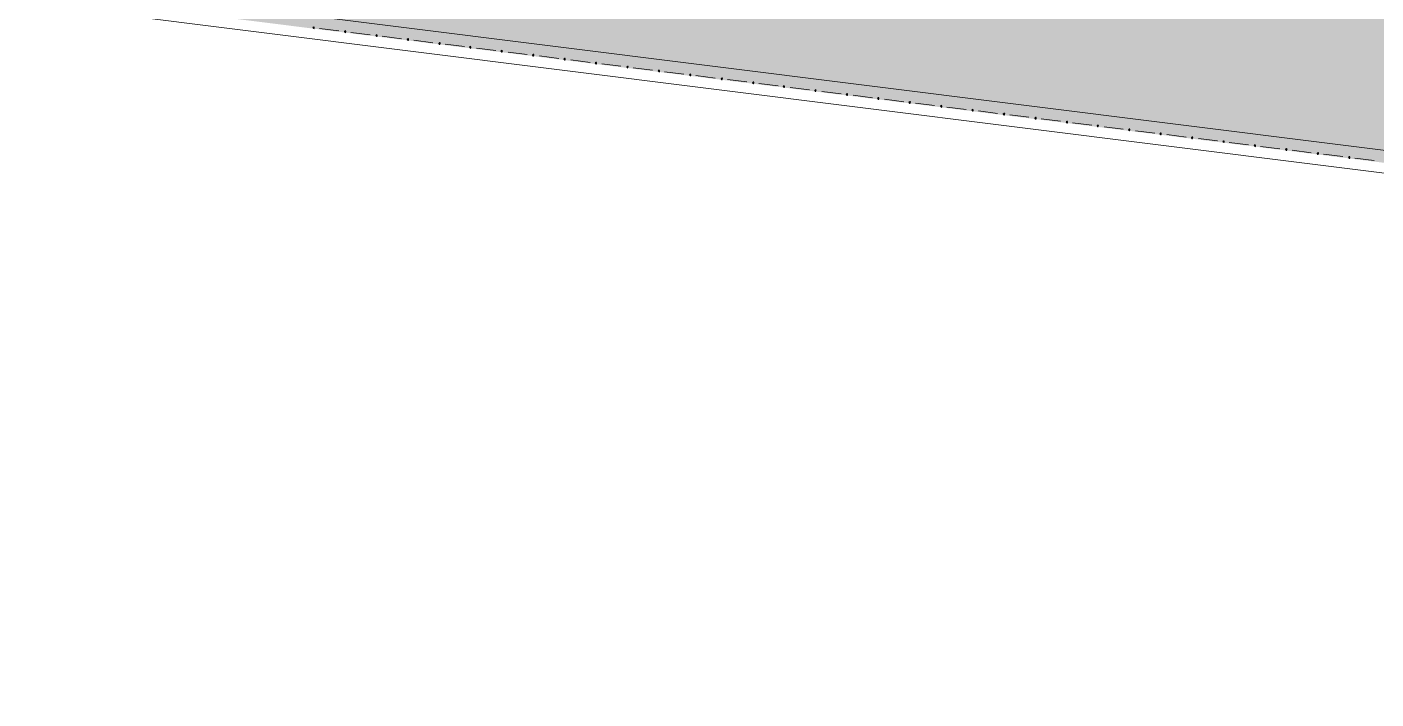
# Model space of a CAD drawing. Header units: metres. Extents: x -4 to 509425, y 7549 to 4732445.
# Drawn here: x 476005.56 to 476023.22, y 4719696.59 to 4719705.4 of the extents above; entities that cross this region are included whole.
import ezdxf

# ---------------------------------------------------------------- set-up
doc = ezdxf.new("R2010")
doc.units = ezdxf.units.M
doc.header["$LTSCALE"] = 0.01
doc.header["$MEASUREMENT"] = 0
doc.layers.get('0').update_dxf_attribs({"lineweight": 0})
doc.layers.add('_SUBESTACIÓN', color=1, linetype='Continuous')
doc.layers.add('SUBESTACION LA VID', color=253, linetype='Continuous')

# ---------------------------------------------------------------- blocks, each defined once
blk = doc.blocks.new('A$Cfff6051d')
at = {"layer": 'SUBESTACION LA VID', "transparency": 33554687}
h = blk.add_hatch(color=256, dxfattribs=at)
h.dxf.hatch_style = 2
h.paths.add_polyline_path([(476009.323, 4719705.385), (476009.324, 4719705.394), (476009.316, 4719705.395), (476009.306, 4719705.387), (476009.314, 4719705.378), (476009.322, 4719705.377)])
h = blk.add_hatch(color=256, dxfattribs=at)
h.dxf.hatch_style = 2
h.paths.add_polyline_path([(476009.735, 4719705.334), (476009.736, 4719705.342), (476009.728, 4719705.343), (476009.718, 4719705.336), (476009.725, 4719705.326), (476009.734, 4719705.325)])
h = blk.add_hatch(color=256, dxfattribs=at)
h.dxf.hatch_style = 2
h.paths.add_polyline_path([(476010.147, 4719705.282), (476010.148, 4719705.29), (476010.139, 4719705.291), (476010.13, 4719705.284), (476010.137, 4719705.275), (476010.145, 4719705.274)])
h = blk.add_hatch(color=256, dxfattribs=at)
h.dxf.hatch_style = 2
h.paths.add_polyline_path([(476010.558, 4719705.23), (476010.559, 4719705.239), (476010.551, 4719705.24), (476010.541, 4719705.233), (476010.549, 4719705.223), (476010.557, 4719705.222)])
h = blk.add_hatch(color=256, dxfattribs=at)
h.dxf.hatch_style = 2
h.paths.add_polyline_path([(476010.97, 4719705.179), (476010.971, 4719705.187), (476010.962, 4719705.188), (476010.953, 4719705.181), (476010.96, 4719705.171), (476010.969, 4719705.17)])
h = blk.add_hatch(color=256, dxfattribs=at)
h.dxf.hatch_style = 2
h.paths.add_polyline_path([(476011.373, 4719705.128), (476011.374, 4719705.137), (476011.366, 4719705.138), (476011.356, 4719705.13), (476011.364, 4719705.121), (476011.372, 4719705.12)])
h = blk.add_hatch(color=256, dxfattribs=at)
h.dxf.hatch_style = 2
h.paths.add_polyline_path([(476011.785, 4719705.077), (476011.786, 4719705.085), (476011.777, 4719705.086), (476011.768, 4719705.079), (476011.775, 4719705.069), (476011.784, 4719705.068)])
h = blk.add_hatch(color=256, dxfattribs=at)
h.dxf.hatch_style = 2
h.paths.add_polyline_path([(476012.196, 4719705.025), (476012.197, 4719705.033), (476012.189, 4719705.034), (476012.179, 4719705.027), (476012.187, 4719705.018), (476012.195, 4719705.017)])
h = blk.add_hatch(color=256, dxfattribs=at)
h.dxf.hatch_style = 2
h.paths.add_polyline_path([(476012.608, 4719704.973), (476012.609, 4719704.982), (476012.6, 4719704.983), (476012.591, 4719704.976), (476012.598, 4719704.966), (476012.607, 4719704.965)])
h = blk.add_hatch(color=256, dxfattribs=at)
h.dxf.hatch_style = 2
h.paths.add_polyline_path([(476013.019, 4719704.922), (476013.02, 4719704.93), (476013.012, 4719704.931), (476013.003, 4719704.924), (476013.01, 4719704.914), (476013.018, 4719704.913)])
h = blk.add_hatch(color=256, dxfattribs=at)
h.dxf.hatch_style = 2
h.paths.add_polyline_path([(476013.431, 4719704.87), (476013.432, 4719704.879), (476013.424, 4719704.88), (476013.414, 4719704.872), (476013.422, 4719704.863), (476013.43, 4719704.862)])
h = blk.add_hatch(color=256, dxfattribs=at)
h.dxf.hatch_style = 2
h.paths.add_polyline_path([(476013.843, 4719704.819), (476013.844, 4719704.827), (476013.835, 4719704.828), (476013.826, 4719704.821), (476013.833, 4719704.811), (476013.842, 4719704.81)])
h = blk.add_hatch(color=256, dxfattribs=at)
h.dxf.hatch_style = 2
h.paths.add_polyline_path([(476014.254, 4719704.767), (476014.255, 4719704.775), (476014.247, 4719704.776), (476014.237, 4719704.769), (476014.245, 4719704.76), (476014.253, 4719704.759)])
h = blk.add_hatch(color=256, dxfattribs=at)
h.dxf.hatch_style = 2
h.paths.add_polyline_path([(476014.666, 4719704.715), (476014.667, 4719704.724), (476014.659, 4719704.725), (476014.649, 4719704.718), (476014.656, 4719704.708), (476014.665, 4719704.707)])
h = blk.add_hatch(color=256, dxfattribs=at)
h.dxf.hatch_style = 2
h.paths.add_polyline_path([(476015.078, 4719704.664), (476015.079, 4719704.672), (476015.07, 4719704.673), (476015.061, 4719704.666), (476015.068, 4719704.656), (476015.076, 4719704.655)])
h = blk.add_hatch(color=256, dxfattribs=at)
h.dxf.hatch_style = 2
h.paths.add_polyline_path([(476015.481, 4719704.613), (476015.482, 4719704.622), (476015.473, 4719704.623), (476015.464, 4719704.615), (476015.471, 4719704.606), (476015.48, 4719704.605)])
h = blk.add_hatch(color=256, dxfattribs=at)
h.dxf.hatch_style = 2
h.paths.add_polyline_path([(476015.892, 4719704.562), (476015.893, 4719704.57), (476015.885, 4719704.571), (476015.876, 4719704.564), (476015.883, 4719704.554), (476015.891, 4719704.553)])
h = blk.add_hatch(color=256, dxfattribs=at)
h.dxf.hatch_style = 2
h.paths.add_polyline_path([(476016.304, 4719704.51), (476016.305, 4719704.518), (476016.297, 4719704.52), (476016.287, 4719704.512), (476016.295, 4719704.503), (476016.303, 4719704.502)])
h = blk.add_hatch(color=256, dxfattribs=at)
h.dxf.hatch_style = 2
h.paths.add_polyline_path([(476016.716, 4719704.458), (476016.717, 4719704.467), (476016.708, 4719704.468), (476016.699, 4719704.461), (476016.706, 4719704.451), (476016.715, 4719704.45)])
h = blk.add_hatch(color=256, dxfattribs=at)
h.dxf.hatch_style = 2
h.paths.add_polyline_path([(476017.127, 4719704.407), (476017.128, 4719704.415), (476017.12, 4719704.416), (476017.11, 4719704.409), (476017.118, 4719704.399), (476017.126, 4719704.398)])
h = blk.add_hatch(color=256, dxfattribs=at)
h.dxf.hatch_style = 2
h.paths.add_polyline_path([(476017.539, 4719704.355), (476017.54, 4719704.364), (476017.531, 4719704.365), (476017.522, 4719704.357), (476017.529, 4719704.348), (476017.538, 4719704.347)])
h = blk.add_hatch(color=256, dxfattribs=at)
h.dxf.hatch_style = 2
h.paths.add_polyline_path([(476017.95, 4719704.304), (476017.951, 4719704.312), (476017.943, 4719704.313), (476017.934, 4719704.306), (476017.941, 4719704.296), (476017.949, 4719704.295)])
h = blk.add_hatch(color=256, dxfattribs=at)
h.dxf.hatch_style = 2
h.paths.add_polyline_path([(476018.362, 4719704.252), (476018.363, 4719704.26), (476018.355, 4719704.261), (476018.345, 4719704.254), (476018.353, 4719704.245), (476018.361, 4719704.244)])
h = blk.add_hatch(color=256, dxfattribs=at)
h.dxf.hatch_style = 2
h.paths.add_polyline_path([(476018.774, 4719704.2), (476018.775, 4719704.209), (476018.766, 4719704.21), (476018.757, 4719704.203), (476018.764, 4719704.193), (476018.773, 4719704.192)])
h = blk.add_hatch(color=256, dxfattribs=at)
h.dxf.hatch_style = 2
h.paths.add_polyline_path([(476019.185, 4719704.149), (476019.186, 4719704.157), (476019.178, 4719704.158), (476019.168, 4719704.151), (476019.176, 4719704.141), (476019.184, 4719704.14)])
h = blk.add_hatch(color=256, dxfattribs=at)
h.dxf.hatch_style = 2
h.paths.add_polyline_path([(476019.588, 4719704.098), (476019.59, 4719704.107), (476019.581, 4719704.108), (476019.572, 4719704.1), (476019.579, 4719704.091), (476019.587, 4719704.09)])
h = blk.add_hatch(color=256, dxfattribs=at)
h.dxf.hatch_style = 2
h.paths.add_polyline_path([(476020, 4719704.047), (476020.001, 4719704.055), (476019.993, 4719704.056), (476019.983, 4719704.049), (476019.991, 4719704.039), (476019.999, 4719704.038)])
h = blk.add_hatch(color=256, dxfattribs=at)
h.dxf.hatch_style = 2
h.paths.add_polyline_path([(476020.412, 4719703.995), (476020.413, 4719704.003), (476020.404, 4719704.005), (476020.395, 4719703.997), (476020.402, 4719703.988), (476020.411, 4719703.987)])
h = blk.add_hatch(color=256, dxfattribs=at)
h.dxf.hatch_style = 2
h.paths.add_polyline_path([(476020.823, 4719703.943), (476020.824, 4719703.952), (476020.816, 4719703.953), (476020.807, 4719703.946), (476020.814, 4719703.936), (476020.822, 4719703.935)])
h = blk.add_hatch(color=256, dxfattribs=at)
h.dxf.hatch_style = 2
h.paths.add_polyline_path([(476021.235, 4719703.892), (476021.236, 4719703.9), (476021.228, 4719703.901), (476021.218, 4719703.894), (476021.226, 4719703.885), (476021.234, 4719703.883)])
h = blk.add_hatch(color=256, dxfattribs=at)
h.dxf.hatch_style = 2
h.paths.add_polyline_path([(476021.647, 4719703.84), (476021.648, 4719703.849), (476021.639, 4719703.85), (476021.63, 4719703.842), (476021.637, 4719703.833), (476021.646, 4719703.832)])
h = blk.add_hatch(color=256, dxfattribs=at)
h.dxf.hatch_style = 2
h.paths.add_polyline_path([(476022.058, 4719703.789), (476022.059, 4719703.797), (476022.051, 4719703.798), (476022.041, 4719703.791), (476022.049, 4719703.781), (476022.057, 4719703.78)])
h = blk.add_hatch(color=256, dxfattribs=at)
h.dxf.hatch_style = 2
h.paths.add_polyline_path([(476022.47, 4719703.737), (476022.471, 4719703.745), (476022.462, 4719703.746), (476022.453, 4719703.739), (476022.46, 4719703.73), (476022.469, 4719703.729)])
h = blk.add_hatch(color=256, dxfattribs=at)
h.dxf.hatch_style = 2
h.paths.add_polyline_path([(476022.881, 4719703.685), (476022.882, 4719703.694), (476022.874, 4719703.695), (476022.865, 4719703.688), (476022.872, 4719703.678), (476022.88, 4719703.677)])
at = {"layer": 'SUBESTACION LA VID', "lineweight": 15}
for p, q in [((476009.643, 4719705.345), (476009.39, 4719705.377)), ((476010.054, 4719705.294), (476009.802, 4719705.325)), ((476010.466, 4719705.242), (476010.214, 4719705.274)), ((476010.877, 4719705.19), (476010.625, 4719705.222)), ((476011.289, 4719705.139), (476011.037, 4719705.17)), ((476011.701, 4719705.087), (476011.449, 4719705.119)), ((476012.112, 4719705.036), (476011.86, 4719705.067)), ((476012.524, 4719704.984), (476012.272, 4719705.016)), ((476012.935, 4719704.932), (476012.683, 4719704.964)), ((476013.339, 4719704.882), (476013.087, 4719704.913)), ((476013.75, 4719704.83), (476013.498, 4719704.862)), ((476014.162, 4719704.779), (476013.91, 4719704.81)), ((476014.573, 4719704.727), (476014.321, 4719704.759)), ((476014.985, 4719704.675), (476014.733, 4719704.707)), ((476015.397, 4719704.624), (476015.145, 4719704.655)), ((476015.808, 4719704.572), (476015.556, 4719704.604)), ((476016.22, 4719704.521), (476015.968, 4719704.552)), ((476016.632, 4719704.469), (476016.38, 4719704.501)), ((476017.043, 4719704.417), (476016.791, 4719704.449)), ((476017.446, 4719704.367), (476017.194, 4719704.398)), ((476017.858, 4719704.315), (476017.606, 4719704.347)), ((476018.27, 4719704.264), (476018.018, 4719704.295)), ((476018.681, 4719704.212), (476018.429, 4719704.244)), ((476019.093, 4719704.16), (476018.841, 4719704.192)), ((476019.504, 4719704.109), (476019.252, 4719704.14)), ((476019.916, 4719704.057), (476019.664, 4719704.089)), ((476020.328, 4719704.006), (476020.076, 4719704.037)), ((476020.739, 4719703.954), (476020.487, 4719703.986)), ((476021.151, 4719703.902), (476020.899, 4719703.934)), ((476021.554, 4719703.852), (476021.302, 4719703.883)), ((476021.966, 4719703.8), (476021.714, 4719703.832)), ((476022.377, 4719703.749), (476022.125, 4719703.78)), ((476022.789, 4719703.697), (476022.537, 4719703.729)), ((476023.201, 4719703.645), (476022.949, 4719703.677))]:
    blk.add_line(p, q, dxfattribs=at)
for points in [[(475956.756, 4719712.129), (475967.964, 4719801.525), (476089.55, 4719786.282), (476086.094, 4719758.712), (476078.306, 4719696.592), (475956.719, 4719711.835)], [(475957.05, 4719712.092), (475968.22, 4719801.186), (476089.218, 4719786.017), (476085.8, 4719758.749), (476078.049, 4719696.923), (475957.05, 4719712.092)]]:
    blk.add_lwpolyline(points, dxfattribs=at)
at = {"layer": 'SUBESTACION LA VID'}
for points in [[(476009.323, 4719705.385), (476009.324, 4719705.394), (476009.316, 4719705.395), (476009.306, 4719705.387), (476009.314, 4719705.378), (476009.322, 4719705.377)], [(476009.735, 4719705.334), (476009.736, 4719705.342), (476009.728, 4719705.343), (476009.718, 4719705.336), (476009.725, 4719705.326), (476009.734, 4719705.325)], [(476010.147, 4719705.282), (476010.148, 4719705.29), (476010.139, 4719705.291), (476010.13, 4719705.284), (476010.137, 4719705.275), (476010.145, 4719705.274)], [(476010.558, 4719705.23), (476010.559, 4719705.239), (476010.551, 4719705.24), (476010.541, 4719705.233), (476010.549, 4719705.223), (476010.557, 4719705.222)], [(476010.97, 4719705.179), (476010.971, 4719705.187), (476010.962, 4719705.188), (476010.953, 4719705.181), (476010.96, 4719705.171), (476010.969, 4719705.17)], [(476011.373, 4719705.128), (476011.374, 4719705.137), (476011.366, 4719705.138), (476011.356, 4719705.13), (476011.364, 4719705.121), (476011.372, 4719705.12)], [(476011.785, 4719705.077), (476011.786, 4719705.085), (476011.777, 4719705.086), (476011.768, 4719705.079), (476011.775, 4719705.069), (476011.784, 4719705.068)], [(476012.196, 4719705.025), (476012.197, 4719705.033), (476012.189, 4719705.034), (476012.179, 4719705.027), (476012.187, 4719705.018), (476012.195, 4719705.017)], [(476012.608, 4719704.973), (476012.609, 4719704.982), (476012.6, 4719704.983), (476012.591, 4719704.976), (476012.598, 4719704.966), (476012.607, 4719704.965)], [(476013.019, 4719704.922), (476013.02, 4719704.93), (476013.012, 4719704.931), (476013.003, 4719704.924), (476013.01, 4719704.914), (476013.018, 4719704.913)], [(476013.431, 4719704.87), (476013.432, 4719704.879), (476013.424, 4719704.88), (476013.414, 4719704.872), (476013.422, 4719704.863), (476013.43, 4719704.862)], [(476013.843, 4719704.819), (476013.844, 4719704.827), (476013.835, 4719704.828), (476013.826, 4719704.821), (476013.833, 4719704.811), (476013.842, 4719704.81)], [(476014.254, 4719704.767), (476014.255, 4719704.775), (476014.247, 4719704.776), (476014.237, 4719704.769), (476014.245, 4719704.76), (476014.253, 4719704.759)], [(476014.666, 4719704.715), (476014.667, 4719704.724), (476014.659, 4719704.725), (476014.649, 4719704.718), (476014.656, 4719704.708), (476014.665, 4719704.707)], [(476015.078, 4719704.664), (476015.079, 4719704.672), (476015.07, 4719704.673), (476015.061, 4719704.666), (476015.068, 4719704.656), (476015.076, 4719704.655)], [(476015.481, 4719704.613), (476015.482, 4719704.622), (476015.473, 4719704.623), (476015.464, 4719704.615), (476015.471, 4719704.606), (476015.48, 4719704.605)], [(476015.892, 4719704.562), (476015.893, 4719704.57), (476015.885, 4719704.571), (476015.876, 4719704.564), (476015.883, 4719704.554), (476015.891, 4719704.553)], [(476016.304, 4719704.51), (476016.305, 4719704.518), (476016.297, 4719704.52), (476016.287, 4719704.512), (476016.295, 4719704.503), (476016.303, 4719704.502)], [(476016.716, 4719704.458), (476016.717, 4719704.467), (476016.708, 4719704.468), (476016.699, 4719704.461), (476016.706, 4719704.451), (476016.715, 4719704.45)], [(476017.127, 4719704.407), (476017.128, 4719704.415), (476017.12, 4719704.416), (476017.11, 4719704.409), (476017.118, 4719704.399), (476017.126, 4719704.398)], [(476017.539, 4719704.355), (476017.54, 4719704.364), (476017.531, 4719704.365), (476017.522, 4719704.357), (476017.529, 4719704.348), (476017.538, 4719704.347)], [(476017.95, 4719704.304), (476017.951, 4719704.312), (476017.943, 4719704.313), (476017.934, 4719704.306), (476017.941, 4719704.296), (476017.949, 4719704.295)], [(476018.362, 4719704.252), (476018.363, 4719704.26), (476018.355, 4719704.261), (476018.345, 4719704.254), (476018.353, 4719704.245), (476018.361, 4719704.244)], [(476018.774, 4719704.2), (476018.775, 4719704.209), (476018.766, 4719704.21), (476018.757, 4719704.203), (476018.764, 4719704.193), (476018.773, 4719704.192)], [(476019.185, 4719704.149), (476019.186, 4719704.157), (476019.178, 4719704.158), (476019.168, 4719704.151), (476019.176, 4719704.141), (476019.184, 4719704.14)], [(476019.588, 4719704.098), (476019.59, 4719704.107), (476019.581, 4719704.108), (476019.572, 4719704.1), (476019.579, 4719704.091), (476019.587, 4719704.09)], [(476020, 4719704.047), (476020.001, 4719704.055), (476019.993, 4719704.056), (476019.983, 4719704.049), (476019.991, 4719704.039), (476019.999, 4719704.038)], [(476020.412, 4719703.995), (476020.413, 4719704.003), (476020.404, 4719704.005), (476020.395, 4719703.997), (476020.402, 4719703.988), (476020.411, 4719703.987)], [(476020.823, 4719703.943), (476020.824, 4719703.952), (476020.816, 4719703.953), (476020.807, 4719703.946), (476020.814, 4719703.936), (476020.822, 4719703.935)], [(476021.235, 4719703.892), (476021.236, 4719703.9), (476021.228, 4719703.901), (476021.218, 4719703.894), (476021.226, 4719703.885), (476021.234, 4719703.883)], [(476021.647, 4719703.84), (476021.648, 4719703.849), (476021.639, 4719703.85), (476021.63, 4719703.842), (476021.637, 4719703.833), (476021.646, 4719703.832)], [(476022.058, 4719703.789), (476022.059, 4719703.797), (476022.051, 4719703.798), (476022.041, 4719703.791), (476022.049, 4719703.781), (476022.057, 4719703.78)], [(476022.47, 4719703.737), (476022.471, 4719703.745), (476022.462, 4719703.746), (476022.453, 4719703.739), (476022.46, 4719703.73), (476022.469, 4719703.729)], [(476022.881, 4719703.685), (476022.882, 4719703.694), (476022.874, 4719703.695), (476022.865, 4719703.688), (476022.872, 4719703.678), (476022.88, 4719703.677)]]:
    blk.add_lwpolyline(points, close=True, dxfattribs=at)
at = {"layer": 'SUBESTACION LA VID', "lineweight": 0}
for points in [[(476009.323, 4719705.385), (476009.324, 4719705.394), (476009.316, 4719705.395), (476009.306, 4719705.387), (476009.314, 4719705.378), (476009.322, 4719705.377)], [(476009.735, 4719705.334), (476009.736, 4719705.342), (476009.728, 4719705.343), (476009.718, 4719705.336), (476009.725, 4719705.326), (476009.734, 4719705.325)], [(476010.147, 4719705.282), (476010.148, 4719705.29), (476010.139, 4719705.291), (476010.13, 4719705.284), (476010.137, 4719705.275), (476010.145, 4719705.274)], [(476010.558, 4719705.23), (476010.559, 4719705.239), (476010.551, 4719705.24), (476010.541, 4719705.233), (476010.549, 4719705.223), (476010.557, 4719705.222)], [(476010.97, 4719705.179), (476010.971, 4719705.187), (476010.962, 4719705.188), (476010.953, 4719705.181), (476010.96, 4719705.171), (476010.969, 4719705.17)], [(476011.373, 4719705.128), (476011.374, 4719705.137), (476011.366, 4719705.138), (476011.356, 4719705.13), (476011.364, 4719705.121), (476011.372, 4719705.12)], [(476011.785, 4719705.077), (476011.786, 4719705.085), (476011.777, 4719705.086), (476011.768, 4719705.079), (476011.775, 4719705.069), (476011.784, 4719705.068)], [(476012.196, 4719705.025), (476012.197, 4719705.033), (476012.189, 4719705.034), (476012.179, 4719705.027), (476012.187, 4719705.018), (476012.195, 4719705.017)], [(476012.608, 4719704.973), (476012.609, 4719704.982), (476012.6, 4719704.983), (476012.591, 4719704.976), (476012.598, 4719704.966), (476012.607, 4719704.965)], [(476013.019, 4719704.922), (476013.02, 4719704.93), (476013.012, 4719704.931), (476013.003, 4719704.924), (476013.01, 4719704.914), (476013.018, 4719704.913)], [(476013.431, 4719704.87), (476013.432, 4719704.879), (476013.424, 4719704.88), (476013.414, 4719704.872), (476013.422, 4719704.863), (476013.43, 4719704.862)], [(476013.843, 4719704.819), (476013.844, 4719704.827), (476013.835, 4719704.828), (476013.826, 4719704.821), (476013.833, 4719704.811), (476013.842, 4719704.81)], [(476014.254, 4719704.767), (476014.255, 4719704.775), (476014.247, 4719704.776), (476014.237, 4719704.769), (476014.245, 4719704.76), (476014.253, 4719704.759)], [(476014.666, 4719704.715), (476014.667, 4719704.724), (476014.659, 4719704.725), (476014.649, 4719704.718), (476014.656, 4719704.708), (476014.665, 4719704.707)], [(476015.078, 4719704.664), (476015.079, 4719704.672), (476015.07, 4719704.673), (476015.061, 4719704.666), (476015.068, 4719704.656), (476015.076, 4719704.655)], [(476015.481, 4719704.613), (476015.482, 4719704.622), (476015.473, 4719704.623), (476015.464, 4719704.615), (476015.471, 4719704.606), (476015.48, 4719704.605)], [(476015.892, 4719704.562), (476015.893, 4719704.57), (476015.885, 4719704.571), (476015.876, 4719704.564), (476015.883, 4719704.554), (476015.891, 4719704.553)], [(476016.304, 4719704.51), (476016.305, 4719704.518), (476016.297, 4719704.52), (476016.287, 4719704.512), (476016.295, 4719704.503), (476016.303, 4719704.502)], [(476016.716, 4719704.458), (476016.717, 4719704.467), (476016.708, 4719704.468), (476016.699, 4719704.461), (476016.706, 4719704.451), (476016.715, 4719704.45)], [(476017.127, 4719704.407), (476017.128, 4719704.415), (476017.12, 4719704.416), (476017.11, 4719704.409), (476017.118, 4719704.399), (476017.126, 4719704.398)], [(476017.539, 4719704.355), (476017.54, 4719704.364), (476017.531, 4719704.365), (476017.522, 4719704.357), (476017.529, 4719704.348), (476017.538, 4719704.347)], [(476017.95, 4719704.304), (476017.951, 4719704.312), (476017.943, 4719704.313), (476017.934, 4719704.306), (476017.941, 4719704.296), (476017.949, 4719704.295)], [(476018.362, 4719704.252), (476018.363, 4719704.26), (476018.355, 4719704.261), (476018.345, 4719704.254), (476018.353, 4719704.245), (476018.361, 4719704.244)], [(476018.774, 4719704.2), (476018.775, 4719704.209), (476018.766, 4719704.21), (476018.757, 4719704.203), (476018.764, 4719704.193), (476018.773, 4719704.192)], [(476019.185, 4719704.149), (476019.186, 4719704.157), (476019.178, 4719704.158), (476019.168, 4719704.151), (476019.176, 4719704.141), (476019.184, 4719704.14)], [(476019.588, 4719704.098), (476019.59, 4719704.107), (476019.581, 4719704.108), (476019.572, 4719704.1), (476019.579, 4719704.091), (476019.587, 4719704.09)], [(476020, 4719704.047), (476020.001, 4719704.055), (476019.993, 4719704.056), (476019.983, 4719704.049), (476019.991, 4719704.039), (476019.999, 4719704.038)], [(476020.412, 4719703.995), (476020.413, 4719704.003), (476020.404, 4719704.005), (476020.395, 4719703.997), (476020.402, 4719703.988), (476020.411, 4719703.987)], [(476020.823, 4719703.943), (476020.824, 4719703.952), (476020.816, 4719703.953), (476020.807, 4719703.946), (476020.814, 4719703.936), (476020.822, 4719703.935)], [(476021.235, 4719703.892), (476021.236, 4719703.9), (476021.228, 4719703.901), (476021.218, 4719703.894), (476021.226, 4719703.885), (476021.234, 4719703.883)], [(476021.647, 4719703.84), (476021.648, 4719703.849), (476021.639, 4719703.85), (476021.63, 4719703.842), (476021.637, 4719703.833), (476021.646, 4719703.832)], [(476022.058, 4719703.789), (476022.059, 4719703.797), (476022.051, 4719703.798), (476022.041, 4719703.791), (476022.049, 4719703.781), (476022.057, 4719703.78)], [(476022.47, 4719703.737), (476022.471, 4719703.745), (476022.462, 4719703.746), (476022.453, 4719703.739), (476022.46, 4719703.73), (476022.469, 4719703.729)], [(476022.881, 4719703.685), (476022.882, 4719703.694), (476022.874, 4719703.695), (476022.865, 4719703.688), (476022.872, 4719703.678), (476022.88, 4719703.677)]]:
    blk.add_lwpolyline(points, close=True, dxfattribs=at)

msp = doc.modelspace()

# ---------------------------------------------------------------- hatches: boundary and pattern name
at = {"layer": '_SUBESTACIÓN', "transparency": 33554559}
h = msp.add_hatch(color=1, dxfattribs=at)
h.dxf.hatch_style = 1
h.paths.add_polyline_path([(475968.64, 4719805.825), (476089.939, 4719790.615), (476078.169, 4719696.74), (475956.869, 4719711.95)])

# ---------------------------------------------------------------- block references
at = {"linetype": 'Continuous'}
msp.add_blockref('A$Cfff6051d', (0, 0), dxfattribs=at)

doc.saveas('drawing.dxf')
